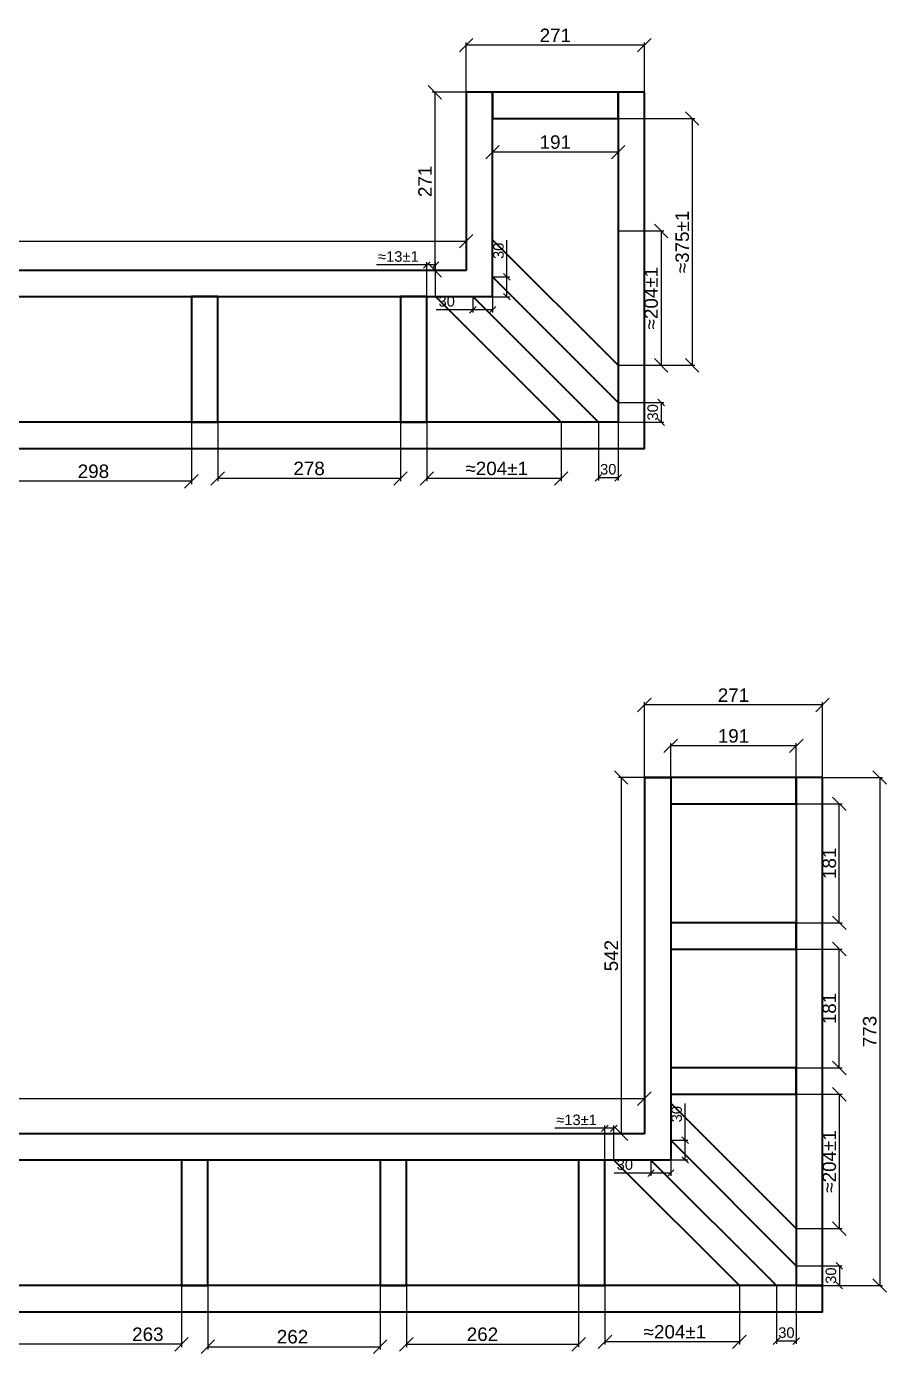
# Model space of a CAD drawing. Header units: millimetres. Extents: x 0 to 13456, y 0 to 9504.
# Drawn here: x 8121 to 9428, y 4977 to 6996 of the extents above; entities that cross this region are included whole.
import ezdxf

# ---------------------------------------------------------------- set-up
doc = ezdxf.new("R2010")
doc.units = ezdxf.units.MM
doc.layers.add('Профиль 40x40', color=220, linetype='Continuous', lineweight=35)
doc.layers.add('Размеры', color=150, linetype='Continuous', lineweight=0)
doc.styles.get("Standard").update_dxf_attribs({"font": 'arial.ttf'})
doc.dimstyles.new('Копия Аннотативный', dxfattribs={"dimscale": 0, "dimtxt": 20.5, "dimasz": 20.5, "dimexe": 4.25, "dimexo": 0.625, "dimgap": 4.625, "dimtad": 1, "dimtxsty": 'Standard', "dimblk": 'OBLIQUE', "dimcen": 20.5, "dimclrd": 256, "dimclrt": 256, "dimadec": 0, "dimazin": 0, "dimtfac": 1, "dimtmove": 0, "dimatfit": 3, "dimfxl": 1, "dimtfillclr": 4, "dimarcsym": 0})

# ---------------------------------------------------------------- blocks, each defined once
blk = doc.blocks.new('_Oblique')
at = {"color": 0, "linetype": 'ByBlock', "lineweight": -2}
blk.add_line((-0.5, -0.5), (0.5, 0.5), dxfattribs=at)
blk = doc.blocks.new('*D228')
at = {"layer": 'Defpoints', "color": 0, "transparency": 16777216}
for p in [(8789.2, 6967.6), (8789.2, 6895.9), (9060.2, 6895.9)]:
    blk.add_point(p, dxfattribs=at)
at = {"layer": 'Размеры', "color": 0, "lineweight": -2, "transparency": 16777216}
for p, q in [((8789.2, 6896.5), (8789.2, 6971.8)), ((9060.2, 6896.5), (9060.2, 6971.8))]:
    blk.add_line(p, q, dxfattribs=at)
at = {"layer": 'Размеры', "lineweight": -2, "transparency": 16777216}
blk.add_line((9060.2, 6967.6), (8789.2, 6967.6), dxfattribs=at)
at = {"layer": 'Размеры', "lineweight": -2, "transparency": 16777216, "xscale": 20.5, "yscale": 20.5, "zscale": 20.5, "rotation": 180}
blk.add_blockref('_Oblique', (8789.2, 6967.6), dxfattribs=at)
at = {"layer": 'Размеры', "lineweight": -2, "transparency": 16777216, "xscale": 20.5, "yscale": 20.5, "zscale": 20.5}
blk.add_blockref('_Oblique', (9060.2, 6967.6), dxfattribs=at)
at = {"layer": 'Размеры', "transparency": 16777216, "insert": (8924.7, 6982.5), "char_height": 20.5, "attachment_point": 5}
blk.add_mtext('271', dxfattribs=at)
blk = doc.blocks.new('*D229')
at = {"layer": 'Defpoints', "color": 0, "transparency": 16777216}
for p in [(8789.2, 6895.9), (8741.4, 6624.9), (8789.2, 6624.9)]:
    blk.add_point(p, dxfattribs=at)
at = {"layer": 'Размеры', "color": 0, "lineweight": -2, "transparency": 16777216}
for p, q in [((8788.6, 6895.9), (8737.2, 6895.9)), ((8788.6, 6624.9), (8737.2, 6624.9))]:
    blk.add_line(p, q, dxfattribs=at)
at = {"layer": 'Размеры', "lineweight": -2, "transparency": 16777216}
blk.add_line((8741.4, 6895.9), (8741.4, 6624.9), dxfattribs=at)
at = {"layer": 'Размеры', "lineweight": -2, "transparency": 16777216, "xscale": 20.5, "yscale": 20.5, "zscale": 20.5}
for p, rotation in [((8741.4, 6895.9), 90), ((8741.4, 6624.9), 270)]:
    blk.add_blockref('_Oblique', p, dxfattribs=dict(at, rotation=rotation))
at = {"layer": 'Размеры', "transparency": 16777216, "insert": (8726.5, 6760.4), "char_height": 20.5, "attachment_point": 5, "rotation": 90}
blk.add_mtext('271', dxfattribs=at)
blk = doc.blocks.new('*D230')
at = {"layer": 'Defpoints', "color": 0, "transparency": 16777216}
for p in [(9020.2, 6684.9), (9020.2, 6480.5), (9085.6, 6480.5)]:
    blk.add_point(p, dxfattribs=at)
at = {"layer": 'Размеры', "color": 0, "lineweight": -2, "transparency": 16777216}
for p, q in [((9020.8, 6684.9), (9089.9, 6684.9)), ((9020.8, 6480.5), (9089.9, 6480.5))]:
    blk.add_line(p, q, dxfattribs=at)
at = {"layer": 'Размеры', "lineweight": -2, "transparency": 16777216}
blk.add_line((9085.6, 6684.9), (9085.6, 6480.5), dxfattribs=at)
at = {"layer": 'Размеры', "lineweight": -2, "transparency": 16777216, "xscale": 20.5, "yscale": 20.5, "zscale": 20.5}
for p, rotation in [((9085.6, 6684.9), 90), ((9085.6, 6480.5), 270)]:
    blk.add_blockref('_Oblique', p, dxfattribs=dict(at, rotation=rotation))
at = {"layer": 'Размеры', "transparency": 16777216, "insert": (9070.5, 6582.7), "char_height": 20.5, "attachment_point": 5, "rotation": 90}
blk.add_mtext('≈204%%P1', dxfattribs=at)
blk = doc.blocks.new('*D231')
at = {"layer": 'Defpoints', "color": 0, "transparency": 16777216}
for p in [(8729.2, 6633.1), (8729.2, 6584.9), (8742.6, 6584.9)]:
    blk.add_point(p, dxfattribs=at)
at = {"layer": 'Размеры', "lineweight": -2, "transparency": 16777216}
for p, q in [((8729.2, 6633.1), (8652.8, 6633.1)), ((8742.6, 6633.1), (8729.2, 6633.1))]:
    blk.add_line(p, q, dxfattribs=at)
at = {"layer": 'Размеры', "color": 0, "lineweight": -2, "transparency": 16777216}
for p, q in [((8729.2, 6585.5), (8729.2, 6637.3)), ((8742.6, 6585.5), (8742.6, 6637.3))]:
    blk.add_line(p, q, dxfattribs=at)
at = {"layer": 'Размеры', "lineweight": -2, "transparency": 16777216, "xscale": 10, "yscale": 10, "zscale": 10, "rotation": 180}
blk.add_blockref('_Oblique', (8729.2, 6633.1), dxfattribs=at)
at = {"layer": 'Размеры', "lineweight": -2, "transparency": 16777216, "xscale": 10, "yscale": 10, "zscale": 10}
blk.add_blockref('_Oblique', (8742.6, 6633.1), dxfattribs=at)
at = {"layer": 'Размеры', "transparency": 16777216, "insert": (8686, 6645.9), "char_height": 16, "attachment_point": 5}
blk.add_mtext('≈13%%P1', dxfattribs=at)
blk = doc.blocks.new('*D232')
at = {"layer": 'Defpoints', "color": 0, "transparency": 16777216}
for p in [(8729.2, 6393.9), (8933.6, 6393.9), (8729.2, 6308.3)]:
    blk.add_point(p, dxfattribs=at)
at = {"layer": 'Размеры', "color": 0, "lineweight": -2, "transparency": 16777216}
for p, q in [((8729.2, 6393.3), (8729.2, 6304)), ((8933.6, 6393.3), (8933.6, 6304))]:
    blk.add_line(p, q, dxfattribs=at)
at = {"layer": 'Размеры', "lineweight": -2, "transparency": 16777216}
blk.add_line((8933.6, 6308.3), (8729.2, 6308.3), dxfattribs=at)
at = {"layer": 'Размеры', "lineweight": -2, "transparency": 16777216, "xscale": 20.5, "yscale": 20.5, "zscale": 20.5, "rotation": 180}
blk.add_blockref('_Oblique', (8729.2, 6308.3), dxfattribs=at)
at = {"layer": 'Размеры', "lineweight": -2, "transparency": 16777216, "xscale": 20.5, "yscale": 20.5, "zscale": 20.5}
blk.add_blockref('_Oblique', (8933.6, 6308.3), dxfattribs=at)
at = {"layer": 'Размеры', "transparency": 16777216, "insert": (8835.6, 6323.4), "char_height": 20.5, "attachment_point": 5}
blk.add_mtext('≈204%%P1', dxfattribs=at)
blk = doc.blocks.new('*D233')
at = {"layer": 'Defpoints', "color": 0, "transparency": 16777216}
for p in [(8799.2, 6584.9), (8829.2, 6584.9), (8799.2, 6565)]:
    blk.add_point(p, dxfattribs=at)
at = {"layer": 'Размеры', "color": 0, "lineweight": -2, "transparency": 16777216}
for p, q in [((8799.2, 6584.3), (8799.2, 6560.8)), ((8829.2, 6584.3), (8829.2, 6560.8))]:
    blk.add_line(p, q, dxfattribs=at)
at = {"layer": 'Размеры', "lineweight": -2, "transparency": 16777216}
for p, q in [((8799.2, 6565), (8743.4, 6565)), ((8829.2, 6565), (8799.2, 6565))]:
    blk.add_line(p, q, dxfattribs=at)
at = {"layer": 'Размеры', "lineweight": -2, "transparency": 16777216, "xscale": 10, "yscale": 10, "zscale": 10, "rotation": 180}
blk.add_blockref('_Oblique', (8799.2, 6565), dxfattribs=at)
at = {"layer": 'Размеры', "lineweight": -2, "transparency": 16777216, "xscale": 10, "yscale": 10, "zscale": 10}
blk.add_blockref('_Oblique', (8829.2, 6565), dxfattribs=at)
at = {"layer": 'Размеры', "transparency": 16777216, "insert": (8759.5, 6577.8), "char_height": 16, "attachment_point": 5}
blk.add_mtext('30', dxfattribs=at)
blk = doc.blocks.new('*D234')
at = {"layer": 'Defpoints', "color": 0, "transparency": 16777216}
for p in [(8829.2, 6614.9), (8829.2, 6584.9), (8851.1, 6584.9)]:
    blk.add_point(p, dxfattribs=at)
at = {"layer": 'Размеры', "lineweight": -2, "transparency": 16777216}
for p, q in [((8851.1, 6614.9), (8851.1, 6670.7)), ((8851.1, 6584.9), (8851.1, 6614.9))]:
    blk.add_line(p, q, dxfattribs=at)
at = {"layer": 'Размеры', "color": 0, "lineweight": -2, "transparency": 16777216}
for p, q in [((8829.8, 6614.9), (8855.3, 6614.9)), ((8829.8, 6584.9), (8855.3, 6584.9))]:
    blk.add_line(p, q, dxfattribs=at)
at = {"layer": 'Размеры', "lineweight": -2, "transparency": 16777216, "xscale": 10, "yscale": 10, "zscale": 10}
for p, rotation in [((8851.1, 6614.9), 90), ((8851.1, 6584.9), 270)]:
    blk.add_blockref('_Oblique', p, dxfattribs=dict(at, rotation=rotation))
at = {"layer": 'Размеры', "transparency": 16777216, "insert": (8838.3, 6654.7), "char_height": 16, "attachment_point": 5, "rotation": 90}
blk.add_mtext('30', dxfattribs=at)
blk = doc.blocks.new('*D173')
at = {"layer": 'Defpoints', "color": 0, "transparency": 16777216}
for p in [(9020.2, 6423.9), (9020.2, 6393.9), (9085.7, 6393.9)]:
    blk.add_point(p, dxfattribs=at)
at = {"layer": 'Размеры', "color": 0, "lineweight": -2, "transparency": 16777216}
for p, q in [((9020.8, 6423.9), (9089.9, 6423.9)), ((9020.8, 6393.9), (9089.9, 6393.9))]:
    blk.add_line(p, q, dxfattribs=at)
at = {"layer": 'Размеры', "lineweight": -2, "transparency": 16777216}
blk.add_line((9085.7, 6423.9), (9085.7, 6393.9), dxfattribs=at)
at = {"layer": 'Размеры', "lineweight": -2, "transparency": 16777216, "xscale": 10, "yscale": 10, "zscale": 10}
for p, rotation in [((9085.7, 6423.9), 90), ((9085.7, 6393.9), 270)]:
    blk.add_blockref('_Oblique', p, dxfattribs=dict(at, rotation=rotation))
at = {"layer": 'Размеры', "transparency": 16777216, "insert": (9072.9, 6408.9), "char_height": 16, "attachment_point": 5, "rotation": 90}
blk.add_mtext('30', dxfattribs=at)
blk = doc.blocks.new('*D174')
at = {"layer": 'Defpoints', "color": 0, "transparency": 16777216}
for p in [(8990.2, 6393.9), (9020.2, 6393.9), (8990.2, 6309.4)]:
    blk.add_point(p, dxfattribs=at)
at = {"layer": 'Размеры', "color": 0, "lineweight": -2, "transparency": 16777216}
for p, q in [((8990.2, 6393.3), (8990.2, 6305.1)), ((9020.2, 6393.3), (9020.2, 6305.1))]:
    blk.add_line(p, q, dxfattribs=at)
at = {"layer": 'Размеры', "lineweight": -2, "transparency": 16777216}
blk.add_line((9020.2, 6309.4), (8990.2, 6309.4), dxfattribs=at)
at = {"layer": 'Размеры', "lineweight": -2, "transparency": 16777216, "xscale": 10, "yscale": 10, "zscale": 10, "rotation": 180}
blk.add_blockref('_Oblique', (8990.2, 6309.4), dxfattribs=at)
at = {"layer": 'Размеры', "lineweight": -2, "transparency": 16777216, "xscale": 10, "yscale": 10, "zscale": 10}
blk.add_blockref('_Oblique', (9020.2, 6309.4), dxfattribs=at)
at = {"layer": 'Размеры', "transparency": 16777216, "insert": (9005.2, 6322.2), "char_height": 16, "attachment_point": 5}
blk.add_mtext('30', dxfattribs=at)
blk = doc.blocks.new('*D175')
at = {"layer": 'Defpoints', "color": 0, "transparency": 16777216}
for p in [(9020.2, 6855.9), (9020.2, 6480.5), (9132.9, 6480.5)]:
    blk.add_point(p, dxfattribs=at)
at = {"layer": 'Размеры', "color": 0, "lineweight": -2, "transparency": 16777216}
for p, q in [((9020.8, 6855.9), (9137.1, 6855.9)), ((9020.8, 6480.5), (9137.1, 6480.5))]:
    blk.add_line(p, q, dxfattribs=at)
at = {"layer": 'Размеры', "lineweight": -2, "transparency": 16777216}
blk.add_line((9132.9, 6855.9), (9132.9, 6480.5), dxfattribs=at)
at = {"layer": 'Размеры', "lineweight": -2, "transparency": 16777216, "xscale": 20.5, "yscale": 20.5, "zscale": 20.5}
for p, rotation in [((9132.9, 6855.9), 90), ((9132.9, 6480.5), 270)]:
    blk.add_blockref('_Oblique', p, dxfattribs=dict(at, rotation=rotation))
at = {"layer": 'Размеры', "transparency": 16777216, "insert": (9117.8, 6668.2), "char_height": 20.5, "attachment_point": 5, "rotation": 90}
blk.add_mtext('≈375%%P1', dxfattribs=at)
blk = doc.blocks.new('*D176')
at = {"layer": 'Defpoints', "color": 0, "transparency": 16777216}
for p in [(8829.2, 6855.9), (9020.2, 6855.9), (8829.2, 6804.9)]:
    blk.add_point(p, dxfattribs=at)
at = {"layer": 'Размеры', "color": 0, "lineweight": -2, "transparency": 16777216}
for p, q in [((8829.2, 6855.3), (8829.2, 6800.7)), ((9020.2, 6855.3), (9020.2, 6800.7))]:
    blk.add_line(p, q, dxfattribs=at)
at = {"layer": 'Размеры', "lineweight": -2, "transparency": 16777216}
blk.add_line((9020.2, 6804.9), (8829.2, 6804.9), dxfattribs=at)
at = {"layer": 'Размеры', "lineweight": -2, "transparency": 16777216, "xscale": 20.5, "yscale": 20.5, "zscale": 20.5, "rotation": 180}
blk.add_blockref('_Oblique', (8829.2, 6804.9), dxfattribs=at)
at = {"layer": 'Размеры', "lineweight": -2, "transparency": 16777216, "xscale": 20.5, "yscale": 20.5, "zscale": 20.5}
blk.add_blockref('_Oblique', (9020.2, 6804.9), dxfattribs=at)
at = {"layer": 'Размеры', "transparency": 16777216, "insert": (8924.7, 6820), "char_height": 20.5, "attachment_point": 5}
blk.add_mtext('191', dxfattribs=at)
blk = doc.blocks.new('*D177')
at = {"layer": 'Defpoints', "color": 0, "transparency": 16777216}
for p in [(8411.2, 6393.9), (8689.2, 6393.9), (8411.2, 6308.3)]:
    blk.add_point(p, dxfattribs=at)
at = {"layer": 'Размеры', "color": 0, "lineweight": -2, "transparency": 16777216}
for p, q in [((8411.2, 6393.3), (8411.2, 6304)), ((8689.2, 6393.3), (8689.2, 6304))]:
    blk.add_line(p, q, dxfattribs=at)
at = {"layer": 'Размеры', "lineweight": -2, "transparency": 16777216}
blk.add_line((8689.2, 6308.3), (8411.2, 6308.3), dxfattribs=at)
at = {"layer": 'Размеры', "lineweight": -2, "transparency": 16777216, "xscale": 20.5, "yscale": 20.5, "zscale": 20.5, "rotation": 180}
blk.add_blockref('_Oblique', (8411.2, 6308.3), dxfattribs=at)
at = {"layer": 'Размеры', "lineweight": -2, "transparency": 16777216, "xscale": 20.5, "yscale": 20.5, "zscale": 20.5}
blk.add_blockref('_Oblique', (8689.2, 6308.3), dxfattribs=at)
at = {"layer": 'Размеры', "transparency": 16777216, "insert": (8550.2, 6323.4), "char_height": 20.5, "attachment_point": 5}
blk.add_mtext('278', dxfattribs=at)
blk = doc.blocks.new('*D178')
at = {"layer": 'Defpoints', "color": 0, "transparency": 16777216}
for p in [(8073.2, 6584.9), (8371.2, 6393.9), (8073.2, 6304)]:
    blk.add_point(p, dxfattribs=at)
at = {"layer": 'Размеры', "color": 0, "lineweight": -2, "transparency": 16777216}
for p, q in [((8073.2, 6584.3), (8073.2, 6299.8)), ((8371.2, 6393.3), (8371.2, 6299.8))]:
    blk.add_line(p, q, dxfattribs=at)
at = {"layer": 'Размеры', "lineweight": -2, "transparency": 16777216}
blk.add_line((8371.2, 6304), (8073.2, 6304), dxfattribs=at)
at = {"layer": 'Размеры', "lineweight": -2, "transparency": 16777216, "xscale": 20.5, "yscale": 20.5, "zscale": 20.5, "rotation": 180}
blk.add_blockref('_Oblique', (8073.2, 6304), dxfattribs=at)
at = {"layer": 'Размеры', "lineweight": -2, "transparency": 16777216, "xscale": 20.5, "yscale": 20.5, "zscale": 20.5}
blk.add_blockref('_Oblique', (8371.2, 6304), dxfattribs=at)
at = {"layer": 'Размеры', "transparency": 16777216, "insert": (8222.2, 6319.1), "char_height": 20.5, "attachment_point": 5}
blk.add_mtext('298', dxfattribs=at)
blk = doc.blocks.new('*D241')
at = {"layer": 'Defpoints', "color": 0, "transparency": 16777216}
for p in [(9060.2, 5963.6), (9060.2, 5853.2), (9331.2, 5853.2)]:
    blk.add_point(p, dxfattribs=at)
at = {"layer": 'Размеры', "color": 0, "lineweight": -2, "transparency": 16777216}
for p, q in [((9060.2, 5853.8), (9060.2, 5967.9)), ((9331.2, 5853.8), (9331.2, 5967.9))]:
    blk.add_line(p, q, dxfattribs=at)
at = {"layer": 'Размеры', "lineweight": -2, "transparency": 16777216}
blk.add_line((9331.2, 5963.6), (9060.2, 5963.6), dxfattribs=at)
at = {"layer": 'Размеры', "lineweight": -2, "transparency": 16777216, "xscale": 20.5, "yscale": 20.5, "zscale": 20.5, "rotation": 180}
blk.add_blockref('_Oblique', (9060.2, 5963.6), dxfattribs=at)
at = {"layer": 'Размеры', "lineweight": -2, "transparency": 16777216, "xscale": 20.5, "yscale": 20.5, "zscale": 20.5}
blk.add_blockref('_Oblique', (9331.2, 5963.6), dxfattribs=at)
at = {"layer": 'Размеры', "transparency": 16777216, "insert": (9195.7, 5978.6), "char_height": 20.5, "attachment_point": 5}
blk.add_mtext('271', dxfattribs=at)
blk = doc.blocks.new('*D242')
at = {"layer": 'Defpoints', "color": 0, "transparency": 16777216}
for p in [(9331.2, 5853.2), (8073.2, 5080.2), (9418.1, 5080.2)]:
    blk.add_point(p, dxfattribs=at)
at = {"layer": 'Размеры', "color": 0, "lineweight": -2, "transparency": 16777216}
for p, q in [((9331.8, 5853.2), (9422.3, 5853.2)), ((8073.8, 5080.2), (9422.3, 5080.2))]:
    blk.add_line(p, q, dxfattribs=at)
at = {"layer": 'Размеры', "lineweight": -2, "transparency": 16777216}
blk.add_line((9418.1, 5853.2), (9418.1, 5080.2), dxfattribs=at)
at = {"layer": 'Размеры', "lineweight": -2, "transparency": 16777216, "xscale": 20.5, "yscale": 20.5, "zscale": 20.5}
for p, rotation in [((9418.1, 5853.2), 90), ((9418.1, 5080.2), 270)]:
    blk.add_blockref('_Oblique', p, dxfattribs=dict(at, rotation=rotation))
at = {"layer": 'Размеры', "transparency": 16777216, "insert": (9403, 5466.7), "char_height": 20.5, "attachment_point": 5, "rotation": 90}
blk.add_mtext('773', dxfattribs=at)
blk = doc.blocks.new('*D243')
at = {"layer": 'Defpoints', "color": 0, "transparency": 16777216}
for p in [(8093.2, 5080.2), (8356.2, 5080.2), (8093.2, 4990.8)]:
    blk.add_point(p, dxfattribs=at)
at = {"layer": 'Размеры', "color": 0, "lineweight": -2, "transparency": 16777216}
for p, q in [((8093.2, 5079.6), (8093.2, 4986.6)), ((8356.2, 5079.6), (8356.2, 4986.6))]:
    blk.add_line(p, q, dxfattribs=at)
at = {"layer": 'Размеры', "lineweight": -2, "transparency": 16777216}
blk.add_line((8356.2, 4990.8), (8093.2, 4990.8), dxfattribs=at)
at = {"layer": 'Размеры', "lineweight": -2, "transparency": 16777216, "xscale": 20.5, "yscale": 20.5, "zscale": 20.5, "rotation": 180}
blk.add_blockref('_Oblique', (8093.2, 4990.8), dxfattribs=at)
at = {"layer": 'Размеры', "lineweight": -2, "transparency": 16777216, "xscale": 20.5, "yscale": 20.5, "zscale": 20.5}
blk.add_blockref('_Oblique', (8356.2, 4990.8), dxfattribs=at)
at = {"layer": 'Размеры', "transparency": 16777216, "insert": (8305, 5005.9), "char_height": 20.5, "attachment_point": 5}
blk.add_mtext('263', dxfattribs=at)
blk = doc.blocks.new('*D244')
at = {"layer": 'Defpoints', "color": 0, "transparency": 16777216}
for p in [(8396.2, 5080.2), (8658.2, 5080.2), (8658.2, 4987.1)]:
    blk.add_point(p, dxfattribs=at)
at = {"layer": 'Размеры', "color": 0, "lineweight": -2, "transparency": 16777216}
for p, q in [((8396.2, 5079.6), (8396.2, 4982.8)), ((8658.2, 5079.6), (8658.2, 4982.8))]:
    blk.add_line(p, q, dxfattribs=at)
at = {"layer": 'Размеры', "lineweight": -2, "transparency": 16777216}
blk.add_line((8396.2, 4987.1), (8658.2, 4987.1), dxfattribs=at)
at = {"layer": 'Размеры', "lineweight": -2, "transparency": 16777216, "xscale": 20.5, "yscale": 20.5, "zscale": 20.5, "rotation": 180}
blk.add_blockref('_Oblique', (8396.2, 4987.1), dxfattribs=at)
at = {"layer": 'Размеры', "lineweight": -2, "transparency": 16777216, "xscale": 20.5, "yscale": 20.5, "zscale": 20.5}
blk.add_blockref('_Oblique', (8658.2, 4987.1), dxfattribs=at)
at = {"layer": 'Размеры', "transparency": 16777216, "insert": (8525, 5002.2), "char_height": 20.5, "attachment_point": 5}
blk.add_mtext('262', dxfattribs=at)
blk = doc.blocks.new('*D245')
at = {"layer": 'Defpoints', "color": 0, "transparency": 16777216}
for p in [(8698.2, 5080.2), (8960.2, 5080.2), (8960.2, 4990.8)]:
    blk.add_point(p, dxfattribs=at)
at = {"layer": 'Размеры', "color": 0, "lineweight": -2, "transparency": 16777216}
for p, q in [((8698.2, 5079.6), (8698.2, 4986.6)), ((8960.2, 5079.6), (8960.2, 4986.6))]:
    blk.add_line(p, q, dxfattribs=at)
at = {"layer": 'Размеры', "lineweight": -2, "transparency": 16777216}
blk.add_line((8698.2, 4990.8), (8960.2, 4990.8), dxfattribs=at)
at = {"layer": 'Размеры', "lineweight": -2, "transparency": 16777216, "xscale": 20.5, "yscale": 20.5, "zscale": 20.5, "rotation": 180}
blk.add_blockref('_Oblique', (8698.2, 4990.8), dxfattribs=at)
at = {"layer": 'Размеры', "lineweight": -2, "transparency": 16777216, "xscale": 20.5, "yscale": 20.5, "zscale": 20.5}
blk.add_blockref('_Oblique', (8960.2, 4990.8), dxfattribs=at)
at = {"layer": 'Размеры', "transparency": 16777216, "insert": (8813.9, 5005.9), "char_height": 20.5, "attachment_point": 5}
blk.add_mtext('262', dxfattribs=at)
blk = doc.blocks.new('*D246')
at = {"layer": 'Defpoints', "color": 0, "transparency": 16777216}
for p in [(9290.6, 5592.2), (9356.6, 5592.2), (9290.6, 5411.2)]:
    blk.add_point(p, dxfattribs=at)
at = {"layer": 'Размеры', "color": 0, "lineweight": -2, "transparency": 16777216}
for p, q in [((9291.2, 5592.2), (9360.9, 5592.2)), ((9291.2, 5411.2), (9360.9, 5411.2))]:
    blk.add_line(p, q, dxfattribs=at)
at = {"layer": 'Размеры', "lineweight": -2, "transparency": 16777216}
blk.add_line((9356.6, 5411.2), (9356.6, 5592.2), dxfattribs=at)
at = {"layer": 'Размеры', "lineweight": -2, "transparency": 16777216, "xscale": 20.5, "yscale": 20.5, "zscale": 20.5}
for p, rotation in [((9356.6, 5592.2), 90), ((9356.6, 5411.2), 270)]:
    blk.add_blockref('_Oblique', p, dxfattribs=dict(at, rotation=rotation))
at = {"layer": 'Размеры', "transparency": 16777216, "insert": (9341.5, 5501.7), "char_height": 20.5, "attachment_point": 5, "rotation": 90}
blk.add_mtext('181', dxfattribs=at)
blk = doc.blocks.new('*D247')
at = {"layer": 'Defpoints', "color": 0, "transparency": 16777216}
for p in [(9290.6, 5813.2), (9356.6, 5813.2), (9290.6, 5632.2)]:
    blk.add_point(p, dxfattribs=at)
at = {"layer": 'Размеры', "color": 0, "lineweight": -2, "transparency": 16777216}
for p, q in [((9291.2, 5813.2), (9360.9, 5813.2)), ((9291.2, 5632.2), (9360.9, 5632.2))]:
    blk.add_line(p, q, dxfattribs=at)
at = {"layer": 'Размеры', "lineweight": -2, "transparency": 16777216}
blk.add_line((9356.6, 5632.2), (9356.6, 5813.2), dxfattribs=at)
at = {"layer": 'Размеры', "lineweight": -2, "transparency": 16777216, "xscale": 20.5, "yscale": 20.5, "zscale": 20.5}
for p, rotation in [((9356.6, 5813.2), 90), ((9356.6, 5632.2), 270)]:
    blk.add_blockref('_Oblique', p, dxfattribs=dict(at, rotation=rotation))
at = {"layer": 'Размеры', "transparency": 16777216, "insert": (9341.5, 5722.7), "char_height": 20.5, "attachment_point": 5, "rotation": 90}
blk.add_mtext('181', dxfattribs=at)
blk = doc.blocks.new('*D248')
at = {"layer": 'Defpoints', "color": 0, "transparency": 16777216}
for p in [(9100.2, 5901.3), (9100.2, 5853.2), (9291.2, 5853.2)]:
    blk.add_point(p, dxfattribs=at)
at = {"layer": 'Размеры', "color": 0, "lineweight": -2, "transparency": 16777216}
for p, q in [((9100.2, 5853.8), (9100.2, 5905.6)), ((9291.2, 5853.8), (9291.2, 5905.6))]:
    blk.add_line(p, q, dxfattribs=at)
at = {"layer": 'Размеры', "lineweight": -2, "transparency": 16777216}
blk.add_line((9291.2, 5901.3), (9100.2, 5901.3), dxfattribs=at)
at = {"layer": 'Размеры', "lineweight": -2, "transparency": 16777216, "xscale": 20.5, "yscale": 20.5, "zscale": 20.5, "rotation": 180}
blk.add_blockref('_Oblique', (9100.2, 5901.3), dxfattribs=at)
at = {"layer": 'Размеры', "lineweight": -2, "transparency": 16777216, "xscale": 20.5, "yscale": 20.5, "zscale": 20.5}
blk.add_blockref('_Oblique', (9291.2, 5901.3), dxfattribs=at)
at = {"layer": 'Размеры', "transparency": 16777216, "insert": (9195.7, 5916.4), "char_height": 20.5, "attachment_point": 5}
blk.add_mtext('191', dxfattribs=at)
blk = doc.blocks.new('*D251')
at = {"layer": 'Defpoints', "color": 0, "transparency": 16777216}
for p in [(9291.2, 5371.2), (9291.2, 5166.8), (9356.6, 5166.8)]:
    blk.add_point(p, dxfattribs=at)
at = {"layer": 'Размеры', "color": 0, "lineweight": -2, "transparency": 16777216}
for p, q in [((9291.8, 5371.2), (9360.9, 5371.2)), ((9291.8, 5166.8), (9360.9, 5166.8))]:
    blk.add_line(p, q, dxfattribs=at)
at = {"layer": 'Размеры', "lineweight": -2, "transparency": 16777216}
blk.add_line((9356.6, 5371.2), (9356.6, 5166.8), dxfattribs=at)
at = {"layer": 'Размеры', "lineweight": -2, "transparency": 16777216, "xscale": 20.5, "yscale": 20.5, "zscale": 20.5}
for p, rotation in [((9356.6, 5371.2), 90), ((9356.6, 5166.8), 270)]:
    blk.add_blockref('_Oblique', p, dxfattribs=dict(at, rotation=rotation))
at = {"layer": 'Размеры', "transparency": 16777216, "insert": (9341.5, 5269), "char_height": 20.5, "attachment_point": 5, "rotation": 90}
blk.add_mtext('≈204%%P1', dxfattribs=at)
blk = doc.blocks.new('*D252')
at = {"layer": 'Defpoints', "color": 0, "transparency": 16777216}
for p in [(9000.2, 5319.4), (9000.2, 5271.2), (9013.6, 5271.2)]:
    blk.add_point(p, dxfattribs=at)
at = {"layer": 'Размеры', "lineweight": -2, "transparency": 16777216}
for p, q in [((9000.2, 5319.4), (8923.8, 5319.4)), ((9013.6, 5319.4), (9000.2, 5319.4))]:
    blk.add_line(p, q, dxfattribs=at)
at = {"layer": 'Размеры', "color": 0, "lineweight": -2, "transparency": 16777216}
for p, q in [((9000.2, 5271.8), (9000.2, 5323.6)), ((9013.6, 5271.8), (9013.6, 5323.6))]:
    blk.add_line(p, q, dxfattribs=at)
at = {"layer": 'Размеры', "lineweight": -2, "transparency": 16777216, "xscale": 10, "yscale": 10, "zscale": 10, "rotation": 180}
blk.add_blockref('_Oblique', (9000.2, 5319.4), dxfattribs=at)
at = {"layer": 'Размеры', "lineweight": -2, "transparency": 16777216, "xscale": 10, "yscale": 10, "zscale": 10}
blk.add_blockref('_Oblique', (9013.6, 5319.4), dxfattribs=at)
at = {"layer": 'Размеры', "transparency": 16777216, "insert": (8957, 5332.2), "char_height": 16, "attachment_point": 5}
blk.add_mtext('≈13%%P1', dxfattribs=at)
blk = doc.blocks.new('*D253')
at = {"layer": 'Defpoints', "color": 0, "transparency": 16777216}
for p in [(9000.2, 5080.2), (9204.6, 5080.2), (9000.2, 4994.6)]:
    blk.add_point(p, dxfattribs=at)
at = {"layer": 'Размеры', "color": 0, "lineweight": -2, "transparency": 16777216}
for p, q in [((9000.2, 5079.6), (9000.2, 4990.3)), ((9204.6, 5079.6), (9204.6, 4990.3))]:
    blk.add_line(p, q, dxfattribs=at)
at = {"layer": 'Размеры', "lineweight": -2, "transparency": 16777216}
blk.add_line((9204.6, 4994.6), (9000.2, 4994.6), dxfattribs=at)
at = {"layer": 'Размеры', "lineweight": -2, "transparency": 16777216, "xscale": 20.5, "yscale": 20.5, "zscale": 20.5, "rotation": 180}
blk.add_blockref('_Oblique', (9000.2, 4994.6), dxfattribs=at)
at = {"layer": 'Размеры', "lineweight": -2, "transparency": 16777216, "xscale": 20.5, "yscale": 20.5, "zscale": 20.5}
blk.add_blockref('_Oblique', (9204.6, 4994.6), dxfattribs=at)
at = {"layer": 'Размеры', "transparency": 16777216, "insert": (9106.6, 5009.7), "char_height": 20.5, "attachment_point": 5}
blk.add_mtext('≈204%%P1', dxfattribs=at)
blk = doc.blocks.new('*D254')
at = {"layer": 'Defpoints', "color": 0, "transparency": 16777216}
for p in [(9070.2, 5271.2), (9100.2, 5271.2), (9070.2, 5251.3)]:
    blk.add_point(p, dxfattribs=at)
at = {"layer": 'Размеры', "color": 0, "lineweight": -2, "transparency": 16777216}
for p, q in [((9070.2, 5270.6), (9070.2, 5247.1)), ((9100.2, 5270.6), (9100.2, 5247.1))]:
    blk.add_line(p, q, dxfattribs=at)
at = {"layer": 'Размеры', "lineweight": -2, "transparency": 16777216}
for p, q in [((9070.2, 5251.3), (9014.4, 5251.3)), ((9100.2, 5251.3), (9070.2, 5251.3))]:
    blk.add_line(p, q, dxfattribs=at)
at = {"layer": 'Размеры', "lineweight": -2, "transparency": 16777216, "xscale": 10, "yscale": 10, "zscale": 10, "rotation": 180}
blk.add_blockref('_Oblique', (9070.2, 5251.3), dxfattribs=at)
at = {"layer": 'Размеры', "lineweight": -2, "transparency": 16777216, "xscale": 10, "yscale": 10, "zscale": 10}
blk.add_blockref('_Oblique', (9100.2, 5251.3), dxfattribs=at)
at = {"layer": 'Размеры', "transparency": 16777216, "insert": (9030.5, 5264.1), "char_height": 16, "attachment_point": 5}
blk.add_mtext('30', dxfattribs=at)
blk = doc.blocks.new('*D255')
at = {"layer": 'Defpoints', "color": 0, "transparency": 16777216}
for p in [(9100.2, 5301.2), (9100.2, 5271.2), (9122.1, 5271.2)]:
    blk.add_point(p, dxfattribs=at)
at = {"layer": 'Размеры', "lineweight": -2, "transparency": 16777216}
for p, q in [((9122.1, 5301.2), (9122.1, 5357)), ((9122.1, 5271.2), (9122.1, 5301.2))]:
    blk.add_line(p, q, dxfattribs=at)
at = {"layer": 'Размеры', "color": 0, "lineweight": -2, "transparency": 16777216}
for p, q in [((9100.8, 5301.2), (9126.3, 5301.2)), ((9100.8, 5271.2), (9126.3, 5271.2))]:
    blk.add_line(p, q, dxfattribs=at)
at = {"layer": 'Размеры', "lineweight": -2, "transparency": 16777216, "xscale": 10, "yscale": 10, "zscale": 10}
for p, rotation in [((9122.1, 5301.2), 90), ((9122.1, 5271.2), 270)]:
    blk.add_blockref('_Oblique', p, dxfattribs=dict(at, rotation=rotation))
at = {"layer": 'Размеры', "transparency": 16777216, "insert": (9109.3, 5341), "char_height": 16, "attachment_point": 5, "rotation": 90}
blk.add_mtext('30', dxfattribs=at)
blk = doc.blocks.new('*D256')
at = {"layer": 'Defpoints', "color": 0, "transparency": 16777216}
for p in [(9060.2, 5853.2), (9025, 5311.2), (9060.2, 5311.2)]:
    blk.add_point(p, dxfattribs=at)
at = {"layer": 'Размеры', "color": 0, "lineweight": -2, "transparency": 16777216}
for p, q in [((9059.6, 5853.2), (9020.7, 5853.2)), ((9059.6, 5311.2), (9020.7, 5311.2))]:
    blk.add_line(p, q, dxfattribs=at)
at = {"layer": 'Размеры', "lineweight": -2, "transparency": 16777216}
blk.add_line((9025, 5853.2), (9025, 5311.2), dxfattribs=at)
at = {"layer": 'Размеры', "lineweight": -2, "transparency": 16777216, "xscale": 20.5, "yscale": 20.5, "zscale": 20.5}
for p, rotation in [((9025, 5853.2), 90), ((9025, 5311.2), 270)]:
    blk.add_blockref('_Oblique', p, dxfattribs=dict(at, rotation=rotation))
at = {"layer": 'Размеры', "transparency": 16777216, "insert": (9009.9, 5582.2), "char_height": 20.5, "attachment_point": 5, "rotation": 90}
blk.add_mtext('542', dxfattribs=at)
blk = doc.blocks.new('*D257')
at = {"layer": 'Defpoints', "color": 0, "transparency": 16777216}
for p in [(9291.2, 5110.2), (9291.2, 5080.2), (9356.7, 5080.2)]:
    blk.add_point(p, dxfattribs=at)
at = {"layer": 'Размеры', "color": 0, "lineweight": -2, "transparency": 16777216}
for p, q in [((9291.8, 5110.2), (9360.9, 5110.2)), ((9291.8, 5080.2), (9360.9, 5080.2))]:
    blk.add_line(p, q, dxfattribs=at)
at = {"layer": 'Размеры', "lineweight": -2, "transparency": 16777216}
blk.add_line((9356.7, 5110.2), (9356.7, 5080.2), dxfattribs=at)
at = {"layer": 'Размеры', "lineweight": -2, "transparency": 16777216, "xscale": 10, "yscale": 10, "zscale": 10}
for p, rotation in [((9356.7, 5110.2), 90), ((9356.7, 5080.2), 270)]:
    blk.add_blockref('_Oblique', p, dxfattribs=dict(at, rotation=rotation))
at = {"layer": 'Размеры', "transparency": 16777216, "insert": (9343.9, 5095.2), "char_height": 16, "attachment_point": 5, "rotation": 90}
blk.add_mtext('30', dxfattribs=at)
blk = doc.blocks.new('*D258')
at = {"layer": 'Defpoints', "color": 0, "transparency": 16777216}
for p in [(9261.2, 5080.2), (9291.2, 5080.2), (9261.2, 4995.7)]:
    blk.add_point(p, dxfattribs=at)
at = {"layer": 'Размеры', "color": 0, "lineweight": -2, "transparency": 16777216}
for p, q in [((9261.2, 5079.6), (9261.2, 4991.4)), ((9291.2, 5079.6), (9291.2, 4991.4))]:
    blk.add_line(p, q, dxfattribs=at)
at = {"layer": 'Размеры', "lineweight": -2, "transparency": 16777216}
blk.add_line((9291.2, 4995.7), (9261.2, 4995.7), dxfattribs=at)
at = {"layer": 'Размеры', "lineweight": -2, "transparency": 16777216, "xscale": 10, "yscale": 10, "zscale": 10, "rotation": 180}
blk.add_blockref('_Oblique', (9261.2, 4995.7), dxfattribs=at)
at = {"layer": 'Размеры', "lineweight": -2, "transparency": 16777216, "xscale": 10, "yscale": 10, "zscale": 10}
blk.add_blockref('_Oblique', (9291.2, 4995.7), dxfattribs=at)
at = {"layer": 'Размеры', "transparency": 16777216, "insert": (9276.2, 5008.5), "char_height": 16, "attachment_point": 5}
blk.add_mtext('30', dxfattribs=at)
blk = doc.blocks.new('*D263')
at = {"layer": 'Defpoints', "color": 0, "transparency": 16777216}
for p in [(9060.2, 5364.6), (7086.2, 5311.2), (9060.2, 5311.2)]:
    blk.add_point(p, dxfattribs=at)
at = {"layer": 'Размеры', "color": 0, "lineweight": -2, "transparency": 16777216}
for p, q in [((7086.2, 5311.8), (7086.2, 5368.8)), ((9060.2, 5311.8), (9060.2, 5368.8))]:
    blk.add_line(p, q, dxfattribs=at)
at = {"layer": 'Размеры', "lineweight": -2, "transparency": 16777216}
blk.add_line((7086.2, 5364.6), (9060.2, 5364.6), dxfattribs=at)
at = {"layer": 'Размеры', "lineweight": -2, "transparency": 16777216, "xscale": 20.5, "yscale": 20.5, "zscale": 20.5, "rotation": 180}
blk.add_blockref('_Oblique', (7086.2, 5364.6), dxfattribs=at)
at = {"layer": 'Размеры', "lineweight": -2, "transparency": 16777216, "xscale": 20.5, "yscale": 20.5, "zscale": 20.5}
blk.add_blockref('_Oblique', (9060.2, 5364.6), dxfattribs=at)
at = {"layer": 'Размеры', "transparency": 16777216, "insert": (8073.2, 5379.7), "char_height": 20.5, "attachment_point": 5}
blk.add_mtext('1974', dxfattribs=at)
blk = doc.blocks.new('*D264')
at = {"layer": 'Defpoints', "color": 0, "transparency": 16777216}
for p in [(8789.2, 6669.5), (7357.2, 6624.9), (8789.2, 6624.9)]:
    blk.add_point(p, dxfattribs=at)
at = {"layer": 'Размеры', "color": 0, "lineweight": -2, "transparency": 16777216}
for p, q in [((7357.2, 6625.5), (7357.2, 6673.7)), ((8789.2, 6625.5), (8789.2, 6673.7))]:
    blk.add_line(p, q, dxfattribs=at)
at = {"layer": 'Размеры', "lineweight": -2, "transparency": 16777216}
blk.add_line((7357.2, 6669.5), (8789.2, 6669.5), dxfattribs=at)
at = {"layer": 'Размеры', "lineweight": -2, "transparency": 16777216, "xscale": 20.5, "yscale": 20.5, "zscale": 20.5, "rotation": 180}
blk.add_blockref('_Oblique', (7357.2, 6669.5), dxfattribs=at)
at = {"layer": 'Размеры', "lineweight": -2, "transparency": 16777216, "xscale": 20.5, "yscale": 20.5, "zscale": 20.5}
blk.add_blockref('_Oblique', (8789.2, 6669.5), dxfattribs=at)
at = {"layer": 'Размеры', "transparency": 16777216, "insert": (8073.2, 6684.6), "char_height": 20.5, "attachment_point": 5}
blk.add_mtext('1432', dxfattribs=at)

msp = doc.modelspace()

# ---------------------------------------------------------------- linework, layer by layer
at = {"layer": 'Профиль 40x40'}
for p, q in [((9020.218, 6480.471), (8829.218, 6671.471)), ((9020.218, 6423.902), (8829.218, 6614.902)), ((8933.65, 6393.902), (8742.65, 6584.902)), ((8990.218, 6393.902), (8799.218, 6584.902)), ((9060.218, 5853.198), (9100.218, 5853.198)), ((9100.218, 5853.198), (9100.218, 5271.198)), ((9291.218, 5166.766), (9100.218, 5357.766)), ((9291.218, 5110.198), (9100.218, 5301.198)), ((9100.218, 5271.198), (8073.218, 5271.198)), ((9204.65, 5080.198), (9013.65, 5271.198)), ((9261.218, 5080.198), (9070.218, 5271.198))]:
    msp.add_line(p, q, dxfattribs=at)
for points in [[(8789.218, 6584.902), (8829.218, 6584.902), (8829.218, 6895.902), (8789.218, 6895.902), (8789.218, 6624.902)], [(9020.218, 6353.902), (9060.218, 6353.902), (9060.218, 6895.902), (9020.218, 6895.902), (9020.218, 6393.902)], [(8789.218, 6624.902), (8073.218, 6624.902)], [(8073.218, 6584.902), (8829.218, 6584.902), (8829.218, 6624.902)], [(9020.218, 6393.902), (8073.218, 6393.902)], [(8073.218, 6353.902), (9060.218, 6353.902), (9060.218, 6393.902)], [(9100.218, 5813.198), (9291.218, 5813.198), (9291.218, 5853.198), (9060.218, 5853.198), (9060.218, 5311.198)], [(9060.218, 5311.198), (8073.218, 5311.198)], [(8073.218, 5040.198), (9331.218, 5040.198), (9331.218, 5080.198), (8073.218, 5080.198)]]:
    msp.add_lwpolyline(points, dxfattribs=at)
for points in [[(9020.218, 6895.902), (8829.218, 6895.902), (8829.218, 6855.902), (9020.218, 6855.902)], [(8411.218, 6584.902), (8371.218, 6584.902), (8371.218, 6393.902), (8411.218, 6393.902)], [(8729.218, 6584.902), (8689.218, 6584.902), (8689.218, 6393.902), (8729.218, 6393.902)], [(9331.218, 5853.198), (9291.218, 5853.198), (9291.218, 5080.198), (9331.218, 5080.198)], [(9291.218, 5632.198), (9100.218, 5632.198), (9100.218, 5592.198), (9291.218, 5592.198)], [(9291.218, 5411.198), (9100.218, 5411.198), (9100.218, 5371.198), (9291.218, 5371.198)], [(8396.218, 5271.198), (8356.218, 5271.198), (8356.218, 5080.198), (8396.218, 5080.198)], [(8698.218, 5271.198), (8658.218, 5271.198), (8658.218, 5080.198), (8698.218, 5080.198)], [(9000.218, 5271.198), (8960.218, 5271.198), (8960.218, 5080.198), (9000.218, 5080.198)]]:
    msp.add_lwpolyline(points, close=True, dxfattribs=at)
at = {"layer": 'Размеры'}
msp.add_line((8829.218, 6584.902), (8829.218, 6684.902), dxfattribs=at)

# ---------------------------------------------------------------- dimensions: what is measured, and where the dimension line sits
for base, p1, p2, angle, picture, middle in [((8789.218, 6967.575), (9060.218, 6895.902), (8789.218, 6895.902), 180, '*D228', (8924.718, 6982.492)), ((8741.45, 6624.902), (8789.218, 6895.902), (8789.218, 6624.902), 90, '*D229', (8726.533, 6760.402)), ((8829.218, 6804.943), (9020.218, 6855.902), (8829.218, 6855.902), 180, '*D176', (8924.718, 6820.035)), ((8073.218, 6304.021), (8371.218, 6393.902), (8073.218, 6584.902), 180, '*D178', (8222.218, 6319.113)), ((8411.218, 6308.271), (8689.218, 6393.902), (8411.218, 6393.902), 180, '*D177', (8550.218, 6323.363)), ((9100.218, 5901.325), (9291.218, 5853.198), (9100.218, 5853.198), 180, '*D248', (9195.718, 5916.417)), ((9024.968, 5311.198), (9060.218, 5853.198), (9060.218, 5311.198), 90, '*D256', (9009.876, 5582.198))]:
    dim = msp.add_linear_dim(base=base, p1=p1, p2=p2, angle=angle, dimstyle='Копия Аннотативный', dxfattribs=at)
    dim.commit()
    dim.dimension.update_dxf_attribs({"geometry": picture, "text_midpoint": middle})
for base, p1, p2, text, picture, middle in [((9132.891, 6480.471), (9020.218, 6855.902), (9020.218, 6480.471), '≈375%%P1', '*D175', (9117.792, 6668.187)), ((9085.605, 6480.471), (9020.218, 6684.902), (9020.218, 6480.471), '≈204%%P1', '*D230', (9070.513, 6582.687)), ((9356.605, 5166.766), (9291.218, 5371.198), (9291.218, 5166.766), '≈204%%P1', '*D251', (9341.513, 5268.982))]:
    dim = msp.add_linear_dim(base=base, p1=p1, p2=p2, angle=90, text=text, dimstyle='Копия Аннотативный', dxfattribs=at)
    dim.commit()
    dim.dimension.update_dxf_attribs({"geometry": picture, "text_midpoint": middle})
for base, p1, p2, picture, middle in [((8789.218, 6669.468), (7357.218, 6624.902), (8789.218, 6624.902), '*D264', (8073.218, 6684.567)), ((9060.218, 5364.576), (7086.218, 5311.198), (9060.218, 5311.198), '*D263', (8073.218, 5379.668))]:
    dim = msp.add_linear_dim(base=base, p1=p1, p2=p2, dimstyle='Копия Аннотативный', dxfattribs=at)
    dim.commit()
    dim.dimension.update_dxf_attribs({"geometry": picture, "text_midpoint": middle})
for base, p1, p2, angle, picture, middle in [((8851.076, 6584.902), (8829.218, 6614.902), (8829.218, 6584.902), 90, '*D234', (8851.076, 6654.668)), ((8799.218, 6565.035), (8829.218, 6584.902), (8799.218, 6584.902), 180, '*D233', (8759.453, 6565.035)), ((9085.675, 6393.902), (9020.218, 6423.902), (9020.218, 6393.902), 90, '*D173', (9085.675, 6408.902)), ((8990.218, 6309.394), (9020.218, 6393.902), (8990.218, 6393.902), 180, '*D174', (9005.218, 6309.394)), ((9122.076, 5271.198), (9100.218, 5301.198), (9100.218, 5271.198), 90, '*D255', (9122.076, 5340.964)), ((9070.218, 5251.33), (9100.218, 5271.198), (9070.218, 5271.198), 180, '*D254', (9030.453, 5251.33)), ((9356.675, 5080.198), (9291.218, 5110.198), (9291.218, 5080.198), 90, '*D257', (9356.675, 5095.198)), ((9261.218, 4995.69), (9291.218, 5080.198), (9261.218, 5080.198), 180, '*D258', (9276.218, 4995.69))]:
    dim = msp.add_linear_dim(base=base, p1=p1, p2=p2, angle=angle, dimstyle='Копия Аннотативный', override={"dimtxt": 16, "dimasz": 10}, dxfattribs=at)
    dim.commit()
    dim.dimension.update_dxf_attribs({"geometry": picture, "text_midpoint": middle, "dimtype": 160})
for base, p1, p2, picture, middle in [((8729.218, 6633.058), (8742.65, 6584.902), (8729.218, 6584.902), '*D231', (8686.01, 6645.857)), ((9000.218, 5319.353), (9013.65, 5271.198), (9000.218, 5271.198), '*D252', (8957.01, 5332.153))]:
    dim = msp.add_linear_dim(base=base, p1=p1, p2=p2, angle=180, text='≈13%%P1', dimstyle='Копия Аннотативный', override={"dimtxt": 16, "dimasz": 10}, dxfattribs=at)
    dim.commit()
    dim.dimension.update_dxf_attribs({"geometry": picture, "text_midpoint": middle})
for base, p1, p2, picture, middle in [((8729.218, 6308.271), (8933.65, 6393.902), (8729.218, 6393.902), '*D232', (8835.562, 6308.271)), ((9000.218, 4994.567), (9204.65, 5080.198), (9000.218, 5080.198), '*D253', (9106.562, 4994.567))]:
    dim = msp.add_linear_dim(base=base, p1=p1, p2=p2, angle=180, text='≈204%%P1', dimstyle='Копия Аннотативный', dxfattribs=at)
    dim.commit()
    dim.dimension.update_dxf_attribs({"geometry": picture, "text_midpoint": middle, "dimtype": 160})
for base, p1, p2, angle, picture, middle in [((9060.218, 5963.634), (9331.218, 5853.198), (9060.218, 5853.198), 180, '*D241', (9195.718, 5963.634)), ((9418.078, 5080.198), (9331.218, 5853.198), (8073.218, 5080.198), 90, '*D242', (9418.078, 5466.698)), ((9356.605, 5813.198), (9290.593, 5632.198), (9290.593, 5813.198), 90, '*D247', (9356.605, 5722.698)), ((9356.605, 5592.198), (9290.593, 5411.198), (9290.593, 5592.198), 90, '*D246', (9356.605, 5501.698)), ((8093.218, 4990.817), (8356.218, 5080.198), (8093.218, 5080.198), 180, '*D243', (8304.968, 4990.817)), ((8658.218, 4987.067), (8396.218, 5080.198), (8658.218, 5080.198), 180, '*D244', (8524.968, 4987.067)), ((8960.218, 4990.817), (8698.218, 5080.198), (8960.218, 5080.198), 180, '*D245', (8813.909, 4990.817))]:
    dim = msp.add_linear_dim(base=base, p1=p1, p2=p2, angle=angle, dimstyle='Копия Аннотативный', dxfattribs=at)
    dim.commit()
    dim.dimension.update_dxf_attribs({"geometry": picture, "text_midpoint": middle, "dimtype": 160})

doc.saveas('drawing.dxf')
